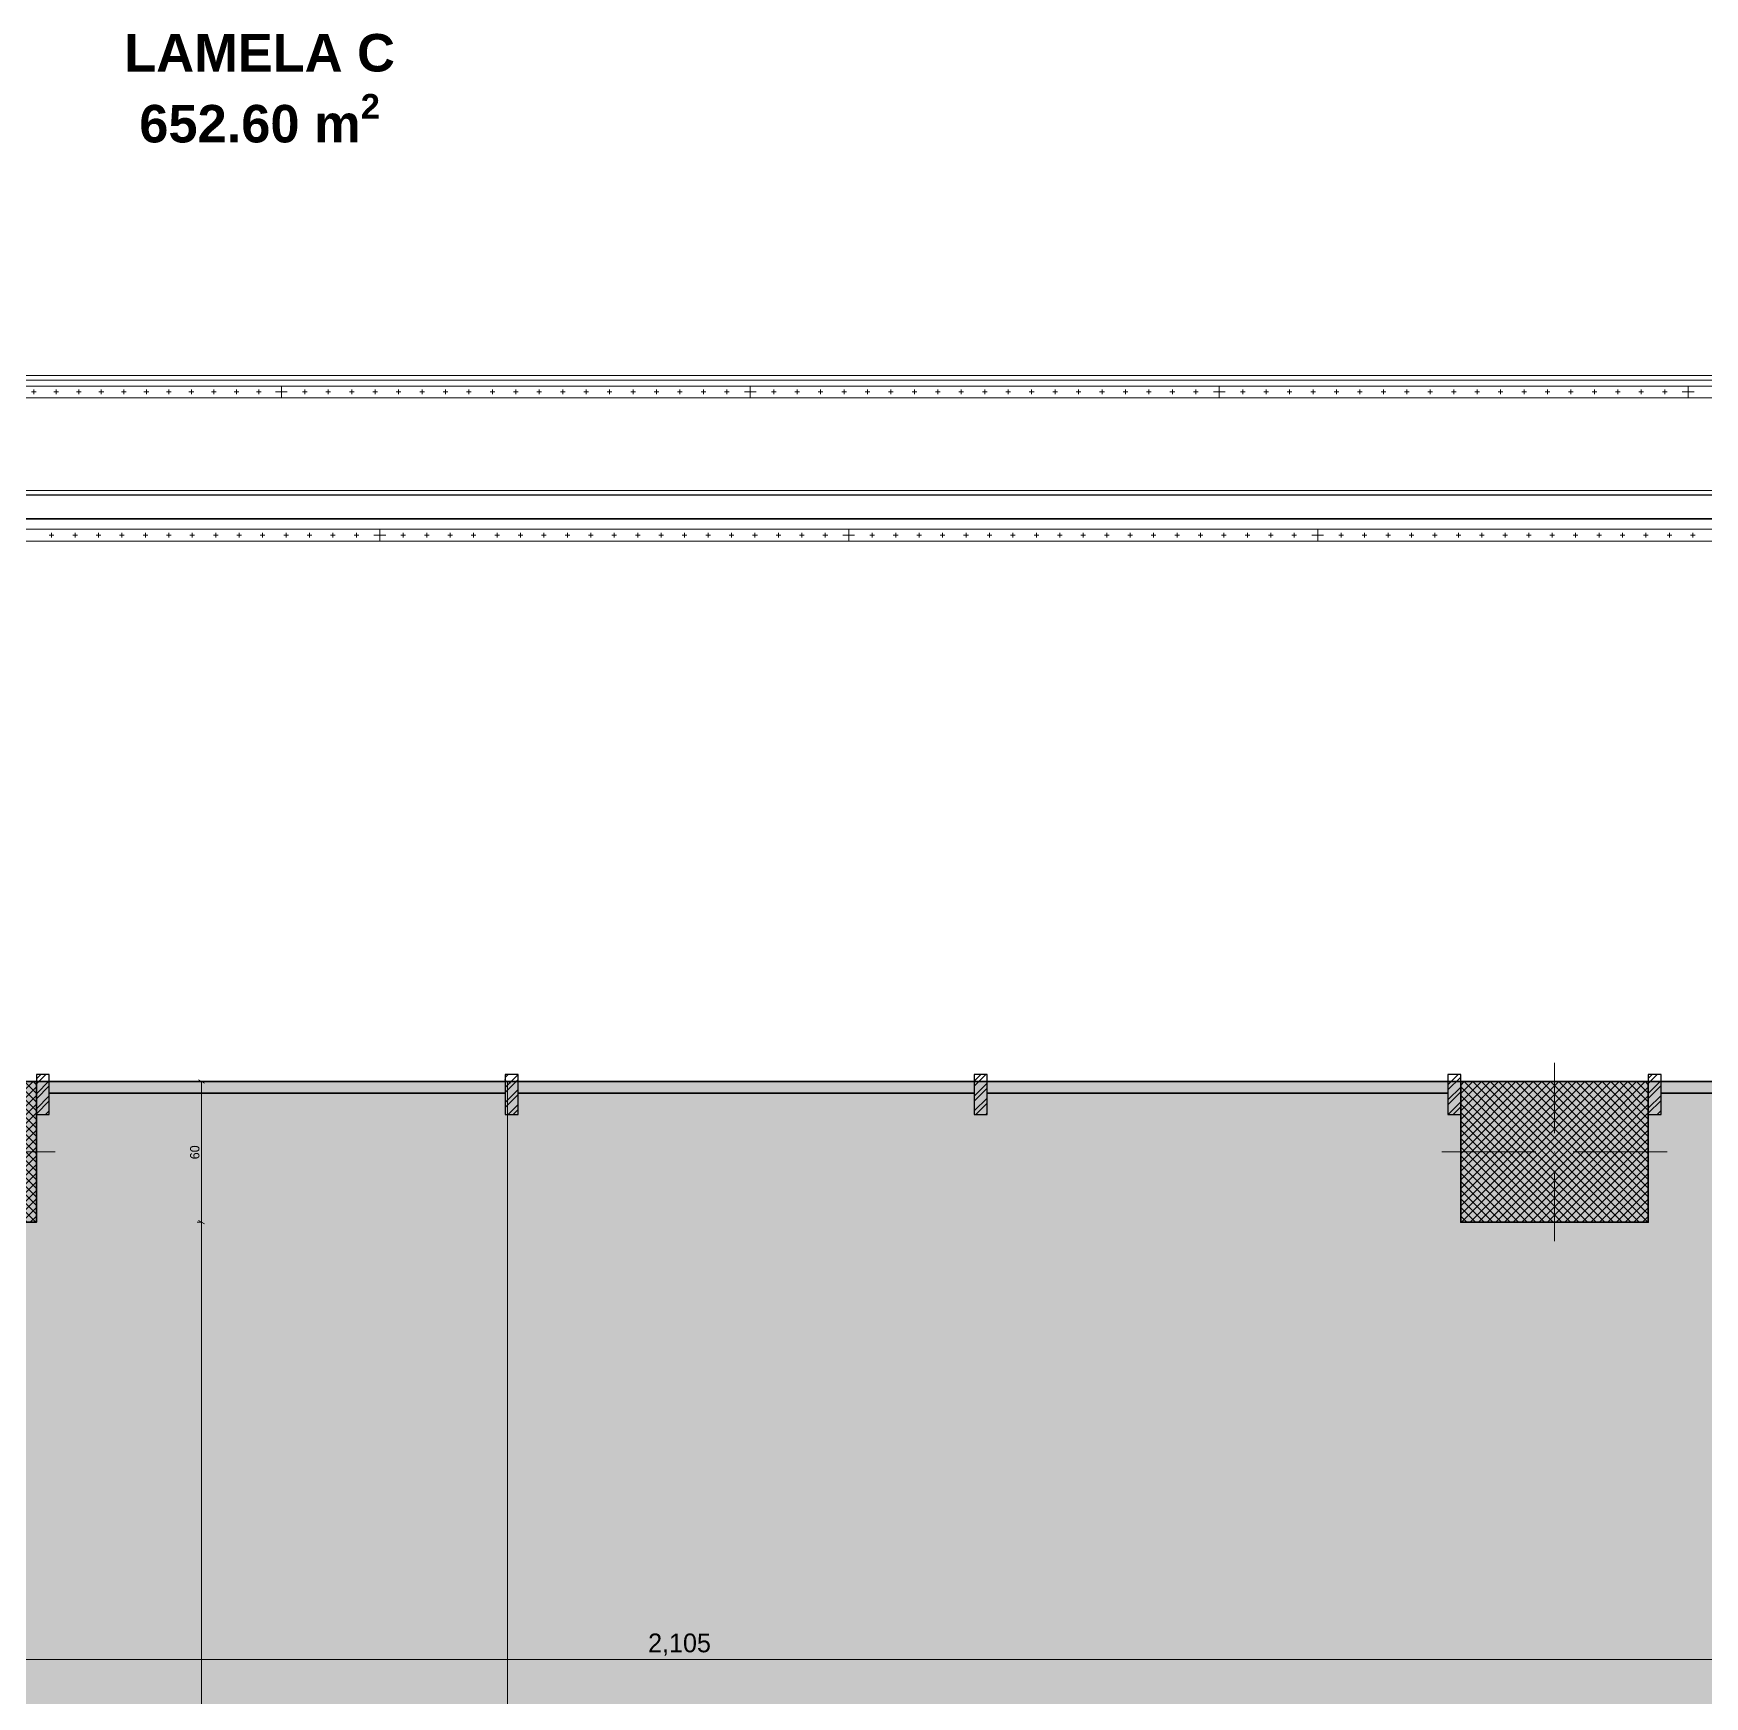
# Model space of a CAD drawing. Header units: millimetres. Extents: x -1912 to 88153, y -54123 to 4469.
# Drawn here: x 59863 to 66990, y -2622 to 4469 of the extents above; entities that cross this region are included whole.
import ezdxf

# ---------------------------------------------------------------- set-up
doc = ezdxf.new("R2010")
doc.units = ezdxf.units.MM
doc.header["$MEASUREMENT"] = 0
doc.linetypes.add('Dashed', pattern=[84.666667, 42.333333, -42.333333])
doc.linetypes.add('Wipeout_Contour', pattern=[1000, 0, -1000])
for name, color, linetype in [('A - Alumil', 7, 'Continuous'), ('A - Dimensionimi', 7, 'Continuous'), ('A - Muret', 7, 'Continuous'), ('A - Plato', 7, 'Continuous'), ('A - Pllaka Perdhes', 7, 'Continuous'), ('A - Shtyllat', 7, 'Continuous'), ('Interior - Stair & Railing', 7, 'Continuous')]:
    doc.layers.add(name, color=color, linetype=linetype)
for name, color, linetype, lineweight, true_color in [('A - Alumil_Pen_No__102', 7, 'Continuous', 13, 0xcccccc), ('A - Fill Zone_Pen_No__83', 7, 'Continuous', 13, 0xff9955), ('A - Muret_Pen_No__102', 7, 'Continuous', 13, 0xcccccc), ('A - Muret_Pen_No__82', 7, 'Continuous', 20, 0xaaaaaa), ('Annotation - Text_Pen_No__48', 7, 'Continuous', 25, 0xa80f02)]:
    doc.layers.add(name, color=color, linetype=linetype, lineweight=lineweight, true_color=true_color)
for name, color, linetype, lineweight in [('A - Alumil_Pen_No__42', 8, 'Continuous', 25), ('A - Dimensionimi_Pen_No__1', 7, 'Continuous', 13), ('A - Muret_Pen_No__7', 7, 'Continuous', 35), ('A - Perdhesa Polyine_Pen_No__6', 5, 'Continuous', 35), ('A - Plato_Pen_No__42', 8, 'Continuous', 25), ('A - Pllaka Perdhes_Pen_No__42', 8, 'Continuous', 25), ('A - Sanitaria_Pen_No__42', 8, 'Continuous', 25), ('A - Shtyllat_Pen_No__1', 7, 'Continuous', 13), ('A - Shtyllat_Pen_No__7', 7, 'Continuous', 35), ('Interior - Stair & Railing_Pen_No__1', 7, 'Continuous', 13)]:
    doc.layers.add(name, color=color, linetype=linetype, lineweight=lineweight)
doc.styles.add('GENERATED_STYLE_1', font='GOTHIC.TTF')
doc.styles.add('GENERATED_STYLE_3', font='arial.ttf')
doc.dimstyles.new('GENERATED_STYLE__5', dxfattribs={"dimtxt": 40, "dimasz": 19, "dimexe": 0.18, "dimexo": 0.0625, "dimgap": 0, "dimtad": 1, "dimdec": 0, "dimlfac": 0.1, "dimzin": 0, "dimdsep": 46, "dimtxsty": 'GENERATED_STYLE_1', "dimblk": 'ARROWHEAD_2', "dimblk1": 'ARROWHEAD_2', "dimblk2": 'ARROWHEAD_2', "dimcen": 0.09, "dimse1": 1, "dimse2": 1, "dimclrd": 7, "dimclre": 7, "dimclrt": 7, "dimadec": 0, "dimazin": 0, "dimtfac": 1, "dimtdec": 4, "dimtmove": 0, "dimatfit": 3, "dimfxl": 0, "dimtolj": 1, "dimtzin": 0, "dimarcsym": 0})
doc.dimstyles.new('GENERATED_STYLE__7', dxfattribs={"dimtxt": 80, "dimasz": 19, "dimexe": 0.18, "dimexo": 0.0625, "dimgap": 0, "dimtad": 1, "dimtih": 1, "dimtoh": 1, "dimdec": 0, "dimlfac": 0.1, "dimzin": 0, "dimdsep": 46, "dimtxsty": 'GENERATED_STYLE_1', "dimblk": 'ARROWHEAD_2', "dimblk1": 'ARROWHEAD_2', "dimblk2": 'ARROWHEAD_2', "dimcen": 0.09, "dimse1": 1, "dimse2": 1, "dimclrd": 7, "dimclre": 7, "dimclrt": 7, "dimadec": 0, "dimazin": 0, "dimtfac": 1, "dimtdec": 4, "dimtmove": 0, "dimatfit": 3, "dimfxl": 0, "dimtolj": 1, "dimtzin": 0, "dimarcsym": 0})
pattern_1 = [(45, (0, 0), (-31.819805, 31.819805), []), (45, (-10.607, 10.607), (-31.819805, 31.819805), [])]
pattern_2 = [(45, (0, 0), (-18.384776, 18.384776), []), (135, (0, 0), (18.384776, 18.384776), [])]

# ---------------------------------------------------------------- blocks, each defined once
blk = doc.blocks.new('Slab_1', base_point=(52250, 0))
at = {"layer": 'A - Pllaka Perdhes_Pen_No__42', "color": 8, "linetype": 'Continuous', "lineweight": 25, "flags": 128}
blk.add_lwpolyline([(52250, 0), (52250, -19000.8), (55508, -33520.5), (75434.2, -29049.3), (72314.3, -15145.1), (73150, -14957.6), (73150, 0)], close=True, dxfattribs=at)
blk = doc.blocks.new('Slab_2', base_point=(52250, 0))
at = {"layer": 'A - Plato_Pen_No__42', "color": 8, "linetype": 'Continuous', "lineweight": 25, "flags": 128}
blk.add_lwpolyline([(52250, 0), (73150, 0), (73150, 2400), (52250, 2400)], close=True, dxfattribs=at)
blk = doc.blocks.new('Slab_14', base_point=(52250, 0))
at = {"layer": 'A - Plato_Pen_No__42', "color": 8, "linetype": 'Continuous', "lineweight": 25, "flags": 128}
blk.add_lwpolyline([(52250, 0), (73150, 0), (73150, 2400), (52250, 2400)], close=True, dxfattribs=at)
blk = doc.blocks.new('Wall_7', base_point=(59875, 0))
at = {"layer": 'A - Muret_Pen_No__102', "linetype": 'Continuous', "lineweight": 0, "true_color": 0xcbd9e5}
for points in [[(59930, 0), (59930, -50), (61875, -50), (61875, 0)], [(61930, 0), (61930, -50), (63875, -50), (63875, 0)], [(63930, -50), (65895, -50), (65895, 0), (63930, 0)]]:
    blk.add_hatch(color=254, dxfattribs=at).paths.add_polyline_path(points)
at = {"layer": 'A - Muret_Pen_No__7', "color": 7, "linetype": 'Continuous', "lineweight": 35, "flags": 128}
for points in [[(61875, 0), (59930, 0)], [(59930, -50), (61875, -50)], [(63875, 0), (61930, 0)], [(61930, -50), (63875, -50)], [(65895, 0), (63930, 0)], [(63930, -50), (65895, -50)]]:
    blk.add_lwpolyline(points, dxfattribs=at)
blk = doc.blocks.new('Wall_8', base_point=(66750, 0))
at = {"layer": 'A - Muret_Pen_No__102', "linetype": 'Continuous', "lineweight": 0, "true_color": 0xcbd9e5}
for points in [[(68350, 0), (66805, 0), (66805, -50), (68350, -50)], [(68405, -50), (69950, -50), (69950, 0), (68405, 0)], [(70005, -50), (71595, -50), (71595, 0), (70005, 0)]]:
    blk.add_hatch(color=254, dxfattribs=at).paths.add_polyline_path(points)
at = {"layer": 'A - Muret_Pen_No__7', "color": 7, "linetype": 'Continuous', "lineweight": 35, "flags": 128}
for points in [[(68350, 0), (66805, 0)], [(66805, -50), (68350, -50)], [(69950, 0), (68405, 0)], [(68405, -50), (69950, -50)], [(71595, 0), (70005, 0)], [(70005, -50), (71595, -50)]]:
    blk.add_lwpolyline(points, dxfattribs=at)
blk = doc.blocks.new('Wall_81', base_point=(81420, 2500))
at = {"color": 254, "linetype": 'Wipeout_Contour', "lineweight": 0, "ltscale": 281942.007757}
blk.add_wipeout([(81420, 3010.9), (59420, 3010.9), (59420, 2990.9), (81420, 2990.9)], dxfattribs=at).dxf.layer = 'A - Muret'
at = {"color": 254, "linetype": 'Wipeout_Contour', "lineweight": 0, "ltscale": 281902.526841}
blk.add_wipeout([(81420, 2990.9), (59420, 2990.9), (59420, 2520), (81420, 2520)], dxfattribs=at).dxf.layer = 'A - Muret'
at = {"layer": 'A - Muret_Pen_No__82', "color": 253, "linetype": 'Continuous', "lineweight": 20, "true_color": 0xaaaaaa}
blk.add_line((81420, 2990.9), (59420, 2990.9), dxfattribs=at)
at = {"layer": 'A - Muret_Pen_No__82', "color": 253, "linetype": 'Continuous', "lineweight": 20, "true_color": 0xaaaaaa, "flags": 128}
blk.add_lwpolyline([(81420, 3010.9), (59420, 3010.9)], dxfattribs=at)
at = {"color": 254, "linetype": 'Wipeout_Contour', "lineweight": 0, "ltscale": 281863.331511}
blk.add_wipeout([(81420, 2520), (59420, 2520), (59420, 2500), (81420, 2500)], dxfattribs=at).dxf.layer = 'A - Muret'
at = {"layer": 'A - Muret_Pen_No__82', "color": 253, "linetype": 'Continuous', "lineweight": 20, "true_color": 0xaaaaaa}
blk.add_line((81420, 2520), (59420, 2520), dxfattribs=at)
at = {"layer": 'A - Muret_Pen_No__82', "color": 253, "linetype": 'Continuous', "lineweight": 20, "true_color": 0xaaaaaa, "flags": 128}
blk.add_lwpolyline([(59420, 2500), (81420, 2500)], dxfattribs=at)
blk = doc.blocks.new('Column_4', base_point=(59902.5, -55))
at = {"layer": 'A - Alumil_Pen_No__102', "linetype": 'Continuous', "lineweight": 13, "true_color": 0xcccccc}
h = blk.add_hatch(dxfattribs=at)
h.set_pattern_fill('Steel', color=254, style=0, pattern_type=2)
h.set_pattern_definition(pattern_1)
h.paths.add_polyline_path([(59875, -140), (59930, -140), (59930, 30), (59875, 30)])
at = {"layer": 'A - Alumil_Pen_No__42', "color": 8, "linetype": 'Continuous', "lineweight": 25, "flags": 128}
blk.add_lwpolyline([(59875, -140), (59930, -140), (59930, 30), (59875, 30)], close=True, dxfattribs=at)
blk = doc.blocks.new('Column_5', base_point=(65922.5, -55))
at = {"layer": 'A - Alumil_Pen_No__102', "linetype": 'Continuous', "lineweight": 13, "true_color": 0xcccccc}
h = blk.add_hatch(dxfattribs=at)
h.set_pattern_fill('Steel', color=254, style=0, pattern_type=2)
h.set_pattern_definition(pattern_1)
h.paths.add_polyline_path([(65895, -140), (65950, -140), (65950, 30), (65895, 30)])
at = {"layer": 'A - Alumil_Pen_No__42', "color": 8, "linetype": 'Continuous', "lineweight": 25, "flags": 128}
blk.add_lwpolyline([(65895, -140), (65950, -140), (65950, 30), (65895, 30)], close=True, dxfattribs=at)
blk = doc.blocks.new('Column_6', base_point=(61902.5, -55))
at = {"layer": 'A - Alumil_Pen_No__102', "linetype": 'Continuous', "lineweight": 13, "true_color": 0xcccccc}
h = blk.add_hatch(dxfattribs=at)
h.set_pattern_fill('Steel', color=254, style=0, pattern_type=2)
h.set_pattern_definition(pattern_1)
h.paths.add_polyline_path([(61875, -140), (61930, -140), (61930, 30), (61875, 30)])
at = {"layer": 'A - Alumil_Pen_No__42', "color": 8, "linetype": 'Continuous', "lineweight": 25, "flags": 128}
blk.add_lwpolyline([(61875, -140), (61930, -140), (61930, 30), (61875, 30)], close=True, dxfattribs=at)
blk = doc.blocks.new('Column_7', base_point=(63902.5, -55))
at = {"layer": 'A - Alumil_Pen_No__102', "linetype": 'Continuous', "lineweight": 13, "true_color": 0xcccccc}
h = blk.add_hatch(dxfattribs=at)
h.set_pattern_fill('Steel', color=254, style=0, pattern_type=2)
h.set_pattern_definition(pattern_1)
h.paths.add_polyline_path([(63875, -140), (63930, -140), (63930, 30), (63875, 30)])
at = {"layer": 'A - Alumil_Pen_No__42', "color": 8, "linetype": 'Continuous', "lineweight": 25, "flags": 128}
blk.add_lwpolyline([(63875, -140), (63930, -140), (63930, 30), (63875, 30)], close=True, dxfattribs=at)
blk = doc.blocks.new('Column_8', base_point=(66777.5, -55))
at = {"layer": 'A - Alumil_Pen_No__102', "linetype": 'Continuous', "lineweight": 13, "true_color": 0xcccccc}
h = blk.add_hatch(dxfattribs=at)
h.set_pattern_fill('Steel', color=254, style=0, pattern_type=2)
h.set_pattern_definition(pattern_1)
h.paths.add_polyline_path([(66750, -140), (66805, -140), (66805, 30), (66750, 30)])
at = {"layer": 'A - Alumil_Pen_No__42', "color": 8, "linetype": 'Continuous', "lineweight": 25, "flags": 128}
blk.add_lwpolyline([(66750, -140), (66805, -140), (66805, 30), (66750, 30)], close=True, dxfattribs=at)
blk = doc.blocks.new('Railing_1')
at = {"layer": 'Interior - Stair & Railing_Pen_No__1', "color": 7, "linetype": 'Continuous', "lineweight": 13}
for p, q in [((73340, 2355), (53417.3, 2355)), ((73340, 2355), (53417.3, 2355)), ((61340, 2305), (61340, 2355)), ((63340, 2305), (63340, 2355)), ((65340, 2305), (65340, 2355)), ((53417.3, 2305), (73340, 2305)), ((53417.3, 2305), (73340, 2305)), ((59930, 2330), (59950, 2330)), ((59940, 2320), (59940, 2340)), ((60030, 2330), (60050, 2330)), ((60040, 2320), (60040, 2340)), ((60130, 2330), (60150, 2330)), ((60140, 2320), (60140, 2340)), ((60230, 2330), (60250, 2330)), ((60240, 2320), (60240, 2340)), ((60330, 2330), (60350, 2330)), ((60340, 2320), (60340, 2340)), ((60430, 2330), (60450, 2330)), ((60440, 2320), (60440, 2340)), ((60530, 2330), (60550, 2330)), ((60540, 2320), (60540, 2340)), ((60630, 2330), (60650, 2330)), ((60640, 2320), (60640, 2340)), ((60730, 2330), (60750, 2330)), ((60740, 2320), (60740, 2340)), ((60830, 2330), (60850, 2330)), ((60840, 2320), (60840, 2340)), ((60930, 2330), (60950, 2330)), ((60940, 2320), (60940, 2340)), ((61030, 2330), (61050, 2330)), ((61040, 2320), (61040, 2340)), ((61130, 2330), (61150, 2330)), ((61140, 2320), (61140, 2340)), ((61230, 2330), (61250, 2330)), ((61240, 2320), (61240, 2340)), ((61315, 2330), (61365, 2330)), ((61430, 2330), (61450, 2330)), ((61440, 2320), (61440, 2340)), ((61530, 2330), (61550, 2330)), ((61540, 2320), (61540, 2340)), ((61630, 2330), (61650, 2330)), ((61640, 2320), (61640, 2340)), ((61730, 2330), (61750, 2330)), ((61740, 2320), (61740, 2340)), ((61830, 2330), (61850, 2330)), ((61840, 2320), (61840, 2340)), ((61930, 2330), (61950, 2330)), ((61940, 2320), (61940, 2340)), ((62030, 2330), (62050, 2330)), ((62040, 2320), (62040, 2340)), ((62130, 2330), (62150, 2330)), ((62140, 2320), (62140, 2340)), ((62230, 2330), (62250, 2330)), ((62240, 2320), (62240, 2340)), ((62330, 2330), (62350, 2330)), ((62340, 2320), (62340, 2340)), ((62430, 2330), (62450, 2330)), ((62440, 2320), (62440, 2340)), ((62530, 2330), (62550, 2330)), ((62540, 2320), (62540, 2340)), ((62630, 2330), (62650, 2330)), ((62640, 2320), (62640, 2340)), ((62730, 2330), (62750, 2330)), ((62740, 2320), (62740, 2340)), ((62830, 2330), (62850, 2330)), ((62840, 2320), (62840, 2340)), ((62930, 2330), (62950, 2330)), ((62940, 2320), (62940, 2340)), ((63030, 2330), (63050, 2330)), ((63040, 2320), (63040, 2340)), ((63130, 2330), (63150, 2330)), ((63140, 2320), (63140, 2340)), ((63230, 2330), (63250, 2330)), ((63240, 2320), (63240, 2340)), ((63315, 2330), (63365, 2330)), ((63430, 2330), (63450, 2330)), ((63440, 2320), (63440, 2340)), ((63530, 2330), (63550, 2330)), ((63540, 2320), (63540, 2340)), ((63630, 2330), (63650, 2330)), ((63640, 2320), (63640, 2340)), ((63730, 2330), (63750, 2330)), ((63740, 2320), (63740, 2340)), ((63830, 2330), (63850, 2330)), ((63840, 2320), (63840, 2340)), ((63930, 2330), (63950, 2330)), ((63940, 2320), (63940, 2340)), ((64030, 2330), (64050, 2330)), ((64040, 2320), (64040, 2340)), ((64130, 2330), (64150, 2330)), ((64140, 2320), (64140, 2340)), ((64230, 2330), (64250, 2330)), ((64240, 2320), (64240, 2340)), ((64330, 2330), (64350, 2330)), ((64340, 2320), (64340, 2340)), ((64430, 2330), (64450, 2330)), ((64440, 2320), (64440, 2340)), ((64530, 2330), (64550, 2330)), ((64540, 2320), (64540, 2340)), ((64630, 2330), (64650, 2330)), ((64640, 2320), (64640, 2340)), ((64730, 2330), (64750, 2330)), ((64740, 2320), (64740, 2340)), ((64830, 2330), (64850, 2330)), ((64840, 2320), (64840, 2340)), ((64930, 2330), (64950, 2330)), ((64940, 2320), (64940, 2340)), ((65030, 2330), (65050, 2330)), ((65040, 2320), (65040, 2340)), ((65130, 2330), (65150, 2330)), ((65140, 2320), (65140, 2340)), ((65230, 2330), (65250, 2330)), ((65240, 2320), (65240, 2340)), ((65315, 2330), (65365, 2330)), ((65430, 2330), (65450, 2330)), ((65440, 2320), (65440, 2340)), ((65530, 2330), (65550, 2330)), ((65540, 2320), (65540, 2340)), ((65630, 2330), (65650, 2330)), ((65640, 2320), (65640, 2340)), ((65730, 2330), (65750, 2330)), ((65740, 2320), (65740, 2340)), ((65830, 2330), (65850, 2330)), ((65840, 2320), (65840, 2340)), ((65930, 2330), (65950, 2330)), ((65940, 2320), (65940, 2340)), ((66030, 2330), (66050, 2330)), ((66040, 2320), (66040, 2340)), ((66130, 2330), (66150, 2330)), ((66140, 2320), (66140, 2340)), ((66230, 2330), (66250, 2330)), ((66240, 2320), (66240, 2340)), ((66330, 2330), (66350, 2330)), ((66340, 2320), (66340, 2340)), ((66430, 2330), (66450, 2330)), ((66440, 2320), (66440, 2340)), ((66530, 2330), (66550, 2330)), ((66540, 2320), (66540, 2340)), ((66630, 2330), (66650, 2330)), ((66640, 2320), (66640, 2340)), ((66730, 2330), (66750, 2330)), ((66740, 2320), (66740, 2340)), ((66830, 2330), (66850, 2330)), ((66840, 2320), (66840, 2340)), ((66930, 2330), (66950, 2330)), ((66940, 2320), (66940, 2340))]:
    blk.add_line(p, q, dxfattribs=at)
blk = doc.blocks.new('Railing_2')
at = {"layer": 'Interior - Stair & Railing_Pen_No__1', "color": 7, "linetype": 'Continuous', "lineweight": 13}
for p, q in [((72920, 2965.9), (59480.1, 2965.9)), ((59854.1, 2940.9), (59874.1, 2940.9)), ((59864.1, 2930.9), (59864.1, 2950.9)), ((59950.1, 2940.9), (59970.1, 2940.9)), ((59960.1, 2930.9), (59960.1, 2950.9)), ((60046.1, 2940.9), (60066.1, 2940.9)), ((60056.1, 2930.9), (60056.1, 2950.9)), ((60142.1, 2940.9), (60162.1, 2940.9)), ((60152.1, 2930.9), (60152.1, 2950.9)), ((60238.1, 2940.9), (60258.1, 2940.9)), ((60248.1, 2930.9), (60248.1, 2950.9)), ((60334.1, 2940.9), (60354.1, 2940.9)), ((60344.1, 2930.9), (60344.1, 2950.9)), ((60430, 2940.9), (60450, 2940.9)), ((60440, 2930.9), (60440, 2950.9)), ((60526, 2940.9), (60546, 2940.9)), ((60536, 2930.9), (60536, 2950.9)), ((60622, 2940.9), (60642, 2940.9)), ((60632, 2930.9), (60632, 2950.9)), ((60718, 2940.9), (60738, 2940.9)), ((60728, 2930.9), (60728, 2950.9)), ((60814, 2940.9), (60834, 2940.9)), ((60824, 2930.9), (60824, 2950.9)), ((60895, 2940.9), (60945, 2940.9)), ((60920, 2915.9), (60920, 2965.9)), ((61010, 2940.9), (61030, 2940.9)), ((61020, 2930.9), (61020, 2950.9)), ((61110, 2940.9), (61130, 2940.9)), ((61120, 2930.9), (61120, 2950.9)), ((61210, 2940.9), (61230, 2940.9)), ((61220, 2930.9), (61220, 2950.9)), ((61310, 2940.9), (61330, 2940.9)), ((61320, 2930.9), (61320, 2950.9)), ((61410, 2940.9), (61430, 2940.9)), ((61420, 2930.9), (61420, 2950.9)), ((61510, 2940.9), (61530, 2940.9)), ((61520, 2930.9), (61520, 2950.9)), ((61610, 2940.9), (61630, 2940.9)), ((61620, 2930.9), (61620, 2950.9)), ((61710, 2940.9), (61730, 2940.9)), ((61720, 2930.9), (61720, 2950.9)), ((61810, 2940.9), (61830, 2940.9)), ((61820, 2930.9), (61820, 2950.9)), ((61910, 2940.9), (61930, 2940.9)), ((61920, 2930.9), (61920, 2950.9)), ((62010, 2940.9), (62030, 2940.9)), ((62020, 2930.9), (62020, 2950.9)), ((62110, 2940.9), (62130, 2940.9)), ((62120, 2930.9), (62120, 2950.9)), ((62210, 2940.9), (62230, 2940.9)), ((62220, 2930.9), (62220, 2950.9)), ((62310, 2940.9), (62330, 2940.9)), ((62320, 2930.9), (62320, 2950.9)), ((62410, 2940.9), (62430, 2940.9)), ((62420, 2930.9), (62420, 2950.9)), ((62510, 2940.9), (62530, 2940.9)), ((62520, 2930.9), (62520, 2950.9)), ((62610, 2940.9), (62630, 2940.9)), ((62620, 2930.9), (62620, 2950.9)), ((62710, 2940.9), (62730, 2940.9)), ((62720, 2930.9), (62720, 2950.9)), ((62810, 2940.9), (62830, 2940.9)), ((62820, 2930.9), (62820, 2950.9)), ((62895, 2940.9), (62945, 2940.9)), ((62920, 2915.9), (62920, 2965.9)), ((63010, 2940.9), (63030, 2940.9)), ((63020, 2930.9), (63020, 2950.9)), ((63110, 2940.9), (63130, 2940.9)), ((63120, 2930.9), (63120, 2950.9)), ((63210, 2940.9), (63230, 2940.9)), ((63220, 2930.9), (63220, 2950.9)), ((63310, 2940.9), (63330, 2940.9)), ((63320, 2930.9), (63320, 2950.9)), ((63410, 2940.9), (63430, 2940.9)), ((63420, 2930.9), (63420, 2950.9)), ((63510, 2940.9), (63530, 2940.9)), ((63520, 2930.9), (63520, 2950.9)), ((63610, 2940.9), (63630, 2940.9)), ((63620, 2930.9), (63620, 2950.9)), ((63710, 2940.9), (63730, 2940.9)), ((63720, 2930.9), (63720, 2950.9)), ((63810, 2940.9), (63830, 2940.9)), ((63820, 2930.9), (63820, 2950.9)), ((63910, 2940.9), (63930, 2940.9)), ((63920, 2930.9), (63920, 2950.9)), ((64010, 2940.9), (64030, 2940.9)), ((64020, 2930.9), (64020, 2950.9)), ((64110, 2940.9), (64130, 2940.9)), ((64120, 2930.9), (64120, 2950.9)), ((64210, 2940.9), (64230, 2940.9)), ((64220, 2930.9), (64220, 2950.9)), ((64310, 2940.9), (64330, 2940.9)), ((64320, 2930.9), (64320, 2950.9)), ((64410, 2940.9), (64430, 2940.9)), ((64420, 2930.9), (64420, 2950.9)), ((64510, 2940.9), (64530, 2940.9)), ((64520, 2930.9), (64520, 2950.9)), ((64610, 2940.9), (64630, 2940.9)), ((64620, 2930.9), (64620, 2950.9)), ((64710, 2940.9), (64730, 2940.9)), ((64720, 2930.9), (64720, 2950.9)), ((64810, 2940.9), (64830, 2940.9)), ((64820, 2930.9), (64820, 2950.9)), ((64895, 2940.9), (64945, 2940.9)), ((64920, 2915.9), (64920, 2965.9)), ((65010, 2940.9), (65030, 2940.9)), ((65020, 2930.9), (65020, 2950.9)), ((65110, 2940.9), (65130, 2940.9)), ((65120, 2930.9), (65120, 2950.9)), ((65210, 2940.9), (65230, 2940.9)), ((65220, 2930.9), (65220, 2950.9)), ((65310, 2940.9), (65330, 2940.9)), ((65320, 2930.9), (65320, 2950.9)), ((65410, 2940.9), (65430, 2940.9)), ((65420, 2930.9), (65420, 2950.9)), ((65510, 2940.9), (65530, 2940.9)), ((65520, 2930.9), (65520, 2950.9)), ((65610, 2940.9), (65630, 2940.9)), ((65620, 2930.9), (65620, 2950.9)), ((65710, 2940.9), (65730, 2940.9)), ((65720, 2930.9), (65720, 2950.9)), ((65810, 2940.9), (65830, 2940.9)), ((65820, 2930.9), (65820, 2950.9)), ((65910, 2940.9), (65930, 2940.9)), ((65920, 2930.9), (65920, 2950.9)), ((66010, 2940.9), (66030, 2940.9)), ((66020, 2930.9), (66020, 2950.9)), ((66110, 2940.9), (66130, 2940.9)), ((66120, 2930.9), (66120, 2950.9)), ((66210, 2940.9), (66230, 2940.9)), ((66220, 2930.9), (66220, 2950.9)), ((66310, 2940.9), (66330, 2940.9)), ((66320, 2930.9), (66320, 2950.9)), ((66410, 2940.9), (66430, 2940.9)), ((66420, 2930.9), (66420, 2950.9)), ((66510, 2940.9), (66530, 2940.9)), ((66520, 2930.9), (66520, 2950.9)), ((66610, 2940.9), (66630, 2940.9)), ((66620, 2930.9), (66620, 2950.9)), ((66710, 2940.9), (66730, 2940.9)), ((66720, 2930.9), (66720, 2950.9)), ((66810, 2940.9), (66830, 2940.9)), ((66820, 2930.9), (66820, 2950.9)), ((66895, 2940.9), (66945, 2940.9)), ((66920, 2915.9), (66920, 2965.9)), ((59480.1, 2915.9), (72920, 2915.9))]:
    blk.add_line(p, q, dxfattribs=at)
at = {"layer": 'Interior - Stair & Railing_Pen_No__1', "color": 7, "linetype": 'Continuous', "lineweight": 13, "flags": 128}
blk.add_lwpolyline([(72920, 2915.9), (72920, 2965.9), (59480.1, 2965.9), (59480.1, 2915.9)], close=True, dxfattribs=at)
blk = doc.blocks.new('Gutter 26')
at = {"layer": 'A - Sanitaria_Pen_No__42', "color": 8, "linetype": 'Continuous', "lineweight": 25, "flags": 128}
blk.add_lwpolyline([(0, -50), (20092.6, -50), (20092.6, 50), (0, 50)], close=True, dxfattribs=at)
blk = doc.blocks.new('*D339')
at = {"layer": 'A - Dimensionimi_Pen_No__1', "color": 7, "linetype": 'Continuous', "lineweight": 13}
for p, q in [((60591.5, -7.2), (60566.5, 7.2)), ((60560.3, 0), (60579, 0)), ((60579, 0), (60579, -600)), ((60560.3, -600), (60579, -600)), ((60591.5, -607.2), (60566.5, -592.8)), ((60579, -600), (60579, -5600))]:
    blk.add_line(p, q, dxfattribs=at)
at = {"layer": 'A - Dimensionimi_Pen_No__1', "color": 7, "lineweight": 13, "insert": (60571, -331.3), "char_height": 40, "attachment_point": 7, "rotation": 90, "style": 'GENERATED_STYLE_1'}
blk.add_mtext('\\A1;{\\pql;\\fCentury Gothic|b0|i0|c0|p0;\\W1.000000;60}', dxfattribs=at)
blk = doc.blocks.new('ARROWHEAD_2')
at = {"color": 0, "linetype": 'Continuous', "lineweight": 0}
for p, q in [((0, 0), (-1, 0)), ((-0.38, -0.66), (0.38, 0.66))]:
    blk.add_line(p, q, dxfattribs=at)
blk = doc.blocks.new('*D340')
at = {"layer": 'A - Dimensionimi_Pen_No__1', "color": 7, "linetype": 'Continuous', "lineweight": 13}
for p, q in [((60591.5, -607.2), (60566.5, -592.8)), ((60579, -600), (60579, -5600)), ((60560.3, -5600), (60579, -5600)), ((60591.5, -5607.2), (60566.5, -5592.8))]:
    blk.add_line(p, q, dxfattribs=at)
at = {"layer": 'A - Dimensionimi_Pen_No__1', "color": 7, "lineweight": 13, "insert": (60571, -3146.9), "char_height": 40, "attachment_point": 7, "rotation": 90, "style": 'GENERATED_STYLE_1'}
blk.add_mtext('\\A1;{\\pql;\\fCentury Gothic|b0|i0|c0|p0;\\W1.000000;500}', dxfattribs=at)
blk = doc.blocks.new('*D369')
at = {"layer": 'A - Dimensionimi_Pen_No__1', "color": 7, "linetype": 'Continuous', "lineweight": 13}
for p, q in [((71912.3, -7.2), (71887.3, 7.2)), ((71881.1, 0), (71899.8, 0)), ((71899.8, 0), (71899.8, -600)), ((71912.3, -607.2), (71887.3, -592.8))]:
    blk.add_line(p, q, dxfattribs=at)
at = {"layer": 'A - Dimensionimi_Pen_No__1', "color": 7, "lineweight": 13, "insert": (71891.8, -331.3), "char_height": 40, "attachment_point": 7, "rotation": 90, "style": 'GENERATED_STYLE_1'}
blk.add_mtext('\\A1;{\\pql;\\fCentury Gothic|b0|i0|c0|p0;\\W1.000000;60}', dxfattribs=at)
blk = doc.blocks.new('*D370')
at = {"layer": 'A - Dimensionimi_Pen_No__1', "color": 7, "linetype": 'Continuous', "lineweight": 13}
for p, q in [((71899.8, 0), (71899.8, -600)), ((71881.1, -600), (71899.8, -600)), ((71912.3, -607.2), (71887.3, -592.8)), ((71899.8, -600), (71899.8, -5600)), ((71881.1, -5600), (71899.8, -5600)), ((71912.3, -5607.2), (71887.3, -5592.8))]:
    blk.add_line(p, q, dxfattribs=at)
at = {"layer": 'A - Dimensionimi_Pen_No__1', "color": 7, "lineweight": 13, "insert": (71891.8, -3146.9), "char_height": 40, "attachment_point": 7, "rotation": 90, "style": 'GENERATED_STYLE_1'}
blk.add_mtext('\\A1;{\\pql;\\fCentury Gothic|b0|i0|c0|p0;\\W1.000000;500}', dxfattribs=at)
blk = doc.blocks.new('*D412')
at = {"layer": 'A - Dimensionimi_Pen_No__1', "color": 7, "linetype": 'Continuous', "lineweight": 13}
for p, q in [((61897.3, -7.2), (61872.3, 7.2)), ((61866, 0), (61884.8, 0)), ((61884.8, 0), (61884.8, -5600)), ((61866, -5600), (61884.8, -5600)), ((61897.3, -5607.2), (61872.3, -5592.8))]:
    blk.add_line(p, q, dxfattribs=at)
at = {"layer": 'A - Dimensionimi_Pen_No__1', "color": 7, "lineweight": 13, "insert": (61876.8, -2846.9), "char_height": 40, "attachment_point": 7, "rotation": 90, "style": 'GENERATED_STYLE_1'}
blk.add_mtext('\\A1;{\\pql;\\fCentury Gothic|b0|i0|c0|p0;\\W1.000000;560}', dxfattribs=at)
blk = doc.blocks.new('*D474')
at = {"layer": 'A - Dimensionimi_Pen_No__1', "color": 7, "linetype": 'Continuous', "lineweight": 13}
for p, q in [((51900, -2465.7), (52100, -2465.6)), ((52107.2, -2453.1), (52092.8, -2478.1)), ((52100, -2484.4), (52100, -2446.9)), ((52100, -2465.6), (73150.2, -2462.9)), ((73143, -2475.4), (73157.5, -2450.4)), ((73150.2, -2481.6), (73150.2, -2444.1)), ((73150.2, -2462.9), (73162.5, -2462.9))]:
    blk.add_line(p, q, dxfattribs=at)
at = {"layer": 'A - Dimensionimi_Pen_No__1', "color": 7, "lineweight": 13, "insert": (62484.3, -2448.3), "char_height": 80, "attachment_point": 7, "rotation": 0.00745, "style": 'GENERATED_STYLE_1'}
blk.add_mtext('\\A1;{\\pql;\\fCentury Gothic|b0|i0|c0|p0;\\W1.000000;2,105}', dxfattribs=at)
blk = doc.blocks.new('Column_74', base_point=(59475, -300))
at = {"layer": 'A - Shtyllat', "linetype": 'Continuous', "lineweight": 0, "true_color": 0x000000}
h = blk.add_hatch(dxfattribs=at)
h.set_pattern_fill('Concrete_Block', color=18, style=0, pattern_type=2)
h.set_pattern_definition(pattern_2)
h.paths.add_polyline_path([(59075, 0), (59075, -600), (59875, -600), (59875, 0)])
at = {"layer": 'A - Shtyllat_Pen_No__1', "color": 7, "linetype": 'Continuous', "lineweight": 13}
for p, q in [((59475, -220), (59475, 80)), ((59395, -300), (58995, -300)), ((59555, -300), (59955, -300)), ((59475, -380), (59475, -680))]:
    blk.add_line(p, q, dxfattribs=at)
blk.add_point((59475, -300), dxfattribs=at)
at = {"layer": 'A - Shtyllat_Pen_No__7', "color": 7, "linetype": 'Continuous', "lineweight": 35, "flags": 128}
blk.add_lwpolyline([(59075, 0), (59075, -600), (59875, -600), (59875, 0)], close=True, dxfattribs=at)
blk = doc.blocks.new('Column_76', base_point=(66350, -300))
at = {"layer": 'A - Shtyllat', "linetype": 'Continuous', "lineweight": 0, "true_color": 0x000000}
h = blk.add_hatch(dxfattribs=at)
h.set_pattern_fill('Concrete_Block', color=18, style=0, pattern_type=2)
h.set_pattern_definition(pattern_2)
h.paths.add_polyline_path([(65950, 0), (65950, -600), (66750, -600), (66750, 0)])
at = {"layer": 'A - Shtyllat_Pen_No__1', "color": 7, "linetype": 'Continuous', "lineweight": 13}
for p, q in [((66350, -220), (66350, 80)), ((66270, -300), (65870, -300)), ((66430, -300), (66830, -300)), ((66350, -380), (66350, -680))]:
    blk.add_line(p, q, dxfattribs=at)
blk.add_point((66350, -300), dxfattribs=at)
at = {"layer": 'A - Shtyllat_Pen_No__7', "color": 7, "linetype": 'Continuous', "lineweight": 35, "flags": 128}
blk.add_lwpolyline([(65950, 0), (65950, -600), (66750, -600), (66750, 0)], close=True, dxfattribs=at)

msp = doc.modelspace()

# ---------------------------------------------------------------- hatches: boundary and pattern name
at = {"layer": 'A - Fill Zone_Pen_No__83', "linetype": 'Continuous', "lineweight": 0, "true_color": 0xfff4ee}
msp.add_hatch(color=7, dxfattribs=at).paths.add_polyline_path([(52250, -6100), (73150, -6100), (73150, -5600), (73100, -5600), (73100, -600), (73150, -600), (73150, 0), (52250, 0)])

# ---------------------------------------------------------------- linework, layer by layer
at = {"layer": 'A - Perdhesa Polyine_Pen_No__6', "color": 5, "linetype": 'Dashed', "lineweight": 35}
msp.add_lwpolyline([(0, 0), (0, 2400), (73150, 2400), (73150, 0)], dxfattribs=at)
msp.add_lwpolyline([(0, 0), (0, 2400), (73150, 2400), (73150, 0)], dxfattribs=at)
at = {"layer": 'A - Perdhesa Polyine_Pen_No__6', "color": 5, "linetype": 'Continuous', "lineweight": 35}
msp.add_lwpolyline([(64013.2, -31612.1), (75434.2, -29049.3), (72314.3, -15145.1), (73150, -14957.6), (73150, 0), (52250, 0), (52250, -19000.8), (55508, -33520.5), (56160.8, -33374)], dxfattribs=at)
msp.add_lwpolyline([(64013.2, -31612.1), (75434.2, -29049.3), (72314.3, -15145.1), (73150, -14957.6), (73150, 0), (52250, 0), (52250, -19000.8), (55508, -33520.5), (56160.8, -33374)], dxfattribs=at)

# ---------------------------------------------------------------- block references
at = {"layer": 'A - Alumil', "color": 8, "lineweight": 25}
for name, p in [('Column_4', (59902.5, -55)), ('Column_6', (61902.5, -55)), ('Column_7', (63902.5, -55)), ('Column_5', (65922.5, -55)), ('Column_8', (66777.5, -55))]:
    msp.add_blockref(name, p, dxfattribs=at)
at = {"layer": 'A - Muret', "color": 7, "lineweight": 35}
for name, p in [('Wall_81', (81420, 2500)), ('Wall_7', (59875, 0)), ('Wall_8', (66750, 0))]:
    msp.add_blockref(name, p, dxfattribs=at)
at = {"layer": 'A - Plato', "color": 8, "linetype": 'Continuous', "lineweight": 25}
for name in ['Slab_2', 'Slab_14']:
    msp.add_blockref(name, (52250, 0), dxfattribs=at)
at = {"layer": 'A - Pllaka Perdhes', "color": 8, "linetype": 'Continuous', "lineweight": 25}
msp.add_blockref('Slab_1', (52250, 0), dxfattribs=at)
at = {"layer": 'A - Shtyllat', "color": 7, "lineweight": 35}
for name, p in [('Column_74', (59475, -300)), ('Column_76', (66350, -300))]:
    msp.add_blockref(name, p, dxfattribs=at)
at = {"layer": 'Interior - Stair & Railing', "color": 7, "linetype": 'Continuous', "lineweight": 13}
msp.add_blockref('Railing_1', (0, 0), dxfattribs=at)

# ---------------------------------------------------------------- texts
at = {"layer": 'Annotation - Text_Pen_No__48', "color": 14, "linetype": 'Continuous', "lineweight": 25, "true_color": 0xa80f02, "insert": (60827.2, 4467), "char_height": 160, "attachment_point": 2, "line_spacing_factor": 0.959093, "style": 'GENERATED_STYLE_3'}
msp.add_mtext('\\A1;{\\pqc;\\fArial|b1|i0|c0|p0;\\W1.000000;LAMELA \\fArial|b1|i0|c0|p0;\\W1.000000;C\\P\\pqc;\\fArial|b1|i0|c0|p0;\\W1.000000;652.60 m\\fArial|b1|i0|c0|p0;\\W1.000000;\\A1{\\H.66x;\\S2^  ;}}', dxfattribs=at)
msp.add_mtext('\\A1;{\\pqc;\\fArial|b1|i0|c0|p0;\\W1.000000;LAMELA \\fArial|b1|i0|c0|p0;\\W1.000000;C\\P\\pqc;\\fArial|b1|i0|c0|p0;\\W1.000000;652.60 m\\fArial|b1|i0|c0|p0;\\W1.000000;\\A1{\\H.66x;\\S2^  ;}}', dxfattribs=at)

# ---------------------------------------------------------------- dimensions: what is measured, and where the dimension line sits
at = {"layer": 'A - Dimensionimi', "color": 7, "linetype": 'Continuous', "lineweight": 13}
for base, p1, p2, angle, dimstyle, picture, middle, turn in [((60579, -600), (59875, 0), (59875, -600), 270, 'GENERATED_STYLE__5', '*D339', (60551, -300.9), 90), ((71899.8, -600), (59875, 0), (71650, -600), 270, 'GENERATED_STYLE__5', '*D369', (71871.8, -300.9), 90), ((61884.8, -5600), (59875, 0), (59875, -5600), 270, 'GENERATED_STYLE__5', '*D412', (61856.8, -2801.3), 90), ((71899.8, -5600), (71650, -600), (59875, -5600), 270, 'GENERATED_STYLE__5', '*D370', (71871.8, -3101.3), 90), ((73150.2, -2462.9), (52100, -2200), (73150, -600), 0.00745, 'GENERATED_STYLE__7', '*D474', (62618.3, -2408.3), 0.00745), ((60579, -5600), (59875, -600), (59875, -5600), 270, 'GENERATED_STYLE__5', '*D340', (60551, -3101.3), 90)]:
    dim = msp.add_linear_dim(base=base, p1=p1, p2=p2, angle=angle, dimstyle=dimstyle, dxfattribs=at)
    dim.commit()
    dim.dimension.update_dxf_attribs({"geometry": picture, "text_midpoint": middle, "dimtype": 160, "text_rotation": turn})

# ---------------------------------------------------------------- next in the draw order: block references
at = {"layer": 'A - Sanitaria_Pen_No__42', "color": 8, "linetype": 'Continuous', "lineweight": 25, "zscale": 1000, "rotation": 179.9999999999998}
msp.add_blockref('Gutter 26', (73150, 2450), dxfattribs=at)
at = {"layer": 'Interior - Stair & Railing', "color": 7, "linetype": 'Continuous', "lineweight": 13}
msp.add_blockref('Railing_2', (0, 0), dxfattribs=at)

doc.saveas('drawing.dxf')
